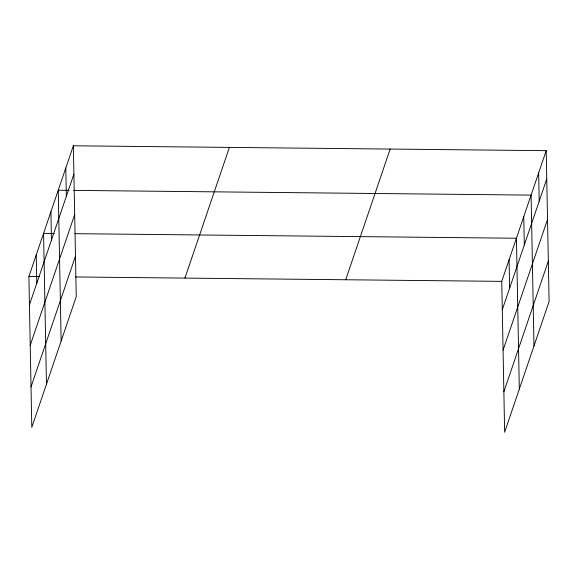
<?xml version="1.0" encoding="UTF-8"?>
<svg xmlns="http://www.w3.org/2000/svg" width="578" height="578" viewBox="0 0 578 578"><rect width="100%" height="100%" fill="white"/><g stroke="black" fill="none" stroke-linecap="round" stroke-linejoin="round"><path stroke-width="0.87" d="M73.355 145.793L76.253 296.637L31.797 427.33L28.9 276.486L73.355 145.793L546.203 150.67L549.1 301.514L504.645 432.207L501.747 281.363L546.203 150.67M29.442 304.83L73.897 174.137M30.222 345.254L74.678 214.561M31.017 386.906L75.48 256.213M184.938 278.097L229.394 147.404M345.709 279.752L390.164 149.059M502.289 309.714L546.745 179.014M503.07 350.138L547.525 219.438M503.864 391.783L548.327 261.09M69.006 190.343L58.241 190.227L61.138 341.071M73.485 190.386L531.088 195.104L533.985 345.947M54.332 233.469L43.574 233.36L46.464 384.204M74.959 233.678L516.421 238.237L519.311 389.081M28.9 276.486L39.658 276.595M75.53 276.97L501.747 281.363M538.645 172.887L539.187 201.238M523.755 216.671L524.297 245.014M509.081 259.797L509.63 288.147M65.798 168.01L66.34 196.354M50.907 211.794L51.449 240.137M36.233 254.92L36.782 283.271"/></g></svg>
